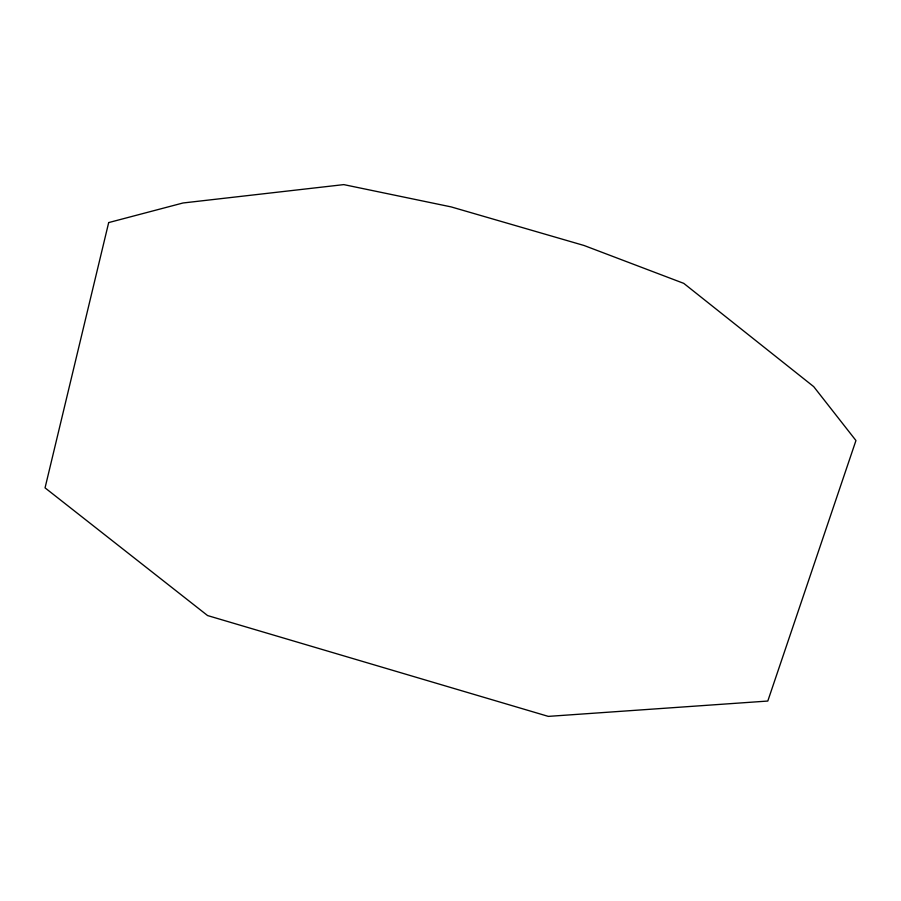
<?xml version="1.0" encoding="UTF-8"?>
<svg xmlns="http://www.w3.org/2000/svg" width="901" height="901" viewBox="0 0 901 901"><rect width="100%" height="100%" fill="white"/><g stroke="black" fill="none" stroke-linecap="round" stroke-linejoin="round"><path stroke-width="1.35" d="M108.683 222.581L45.05 487.869L207.59 615.563L548.315 716.385L767.798 701.046L855.95 440.533L813.716 386.642L683.758 283.364L584.073 245.5L451.153 206.903L343.777 184.615L183.016 202.984L108.683 222.581"/></g></svg>
